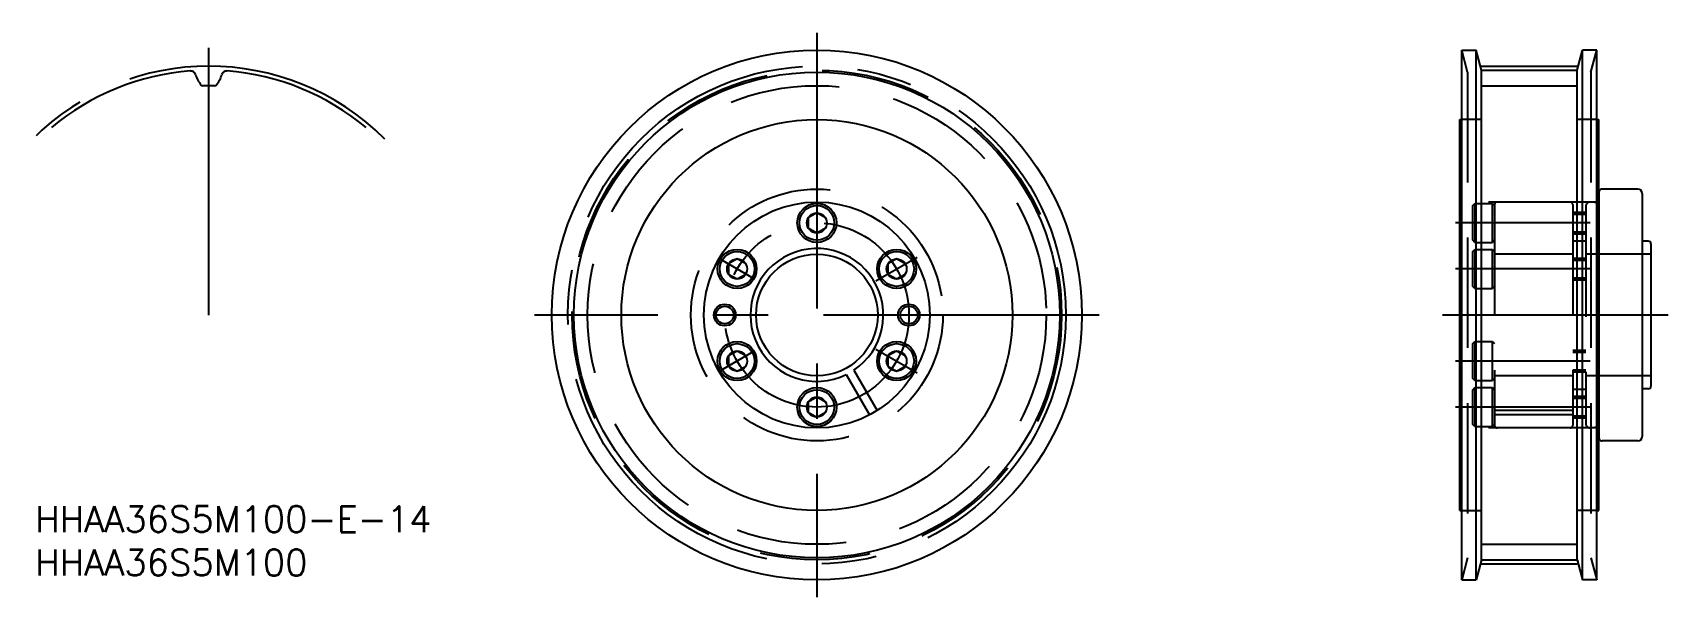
# Model space of a CAD drawing. Extents: x -90 to 98, y -32 to 32.
import ezdxf

# ---------------------------------------------------------------- set-up
doc = ezdxf.new("R2010")
doc.units = 0
doc.linetypes.add('CENTER', pattern=[50.8, 31.75, -6.35, 6.35, -6.35])
doc.linetypes.add('DASHED', pattern=[19.05, 12.7, -6.35])
doc.layers.get('0').update_dxf_attribs({"linetype": 'CONTINUOUS'})
doc.layers.add('CENTER', color=1, linetype='CENTER')
doc.styles.get("Standard").update_dxf_attribs({"font": 'txt.shx', "height": 3, "bigfont": 'bigfont.shx'})

# ---------------------------------------------------------------- blocks, each defined once
blk = doc.blocks.new('*U20')
at = {"color": 7, "linetype": 'CONTINUOUS'}
blk.add_text('HHAA36S5M100', height=3, dxfattribs=at).set_placement((-90, -30))
blk = doc.blocks.new('*U21')
at = {"color": 7, "linetype": 'CONTINUOUS'}
blk.add_text('HHAA36S5M100-E-14', height=3, dxfattribs=at).set_placement((-90, -25))

msp = doc.modelspace()

# ---------------------------------------------------------------- linework, layer by layer
at = {"color": 3, "linetype": 'DASHED'}
for p, q in [((74.9, 27.96), (74.22, 30.5)), ((89.1, 27.96), (89.78, 30.5)), ((74.9, 27.96), (74.9, -27.96)), ((76.5, 26.4), (87.5, 26.4)), ((89.1, 27.96), (89.1, -27.96)), ((76.5, 22.5), (74.22, 22.5)), ((89.78, 22.5), (87.5, 22.5)), ((90, 13), (74, 13)), ((75.5, 12.6), (75.75, 12.85)), ((75.5, 8.6), (75.5, 12.6)), ((75.75, 12.85), (77.75, 12.85)), ((75.75, 12.85), (75.75, 8.35)), ((77.75, 12.85), (78, 12.6)), ((77.75, 8.35), (77.75, 12.85)), ((78, 12.7), (78, -12.7)), ((87, 12.7), (87, -12.7)), ((87, 11.85), (88.5, 11.85)), ((87, 11.61), (88.5, 11.61)), ((88.5, 12.5), (88.5, -12.5)), ((89.39, 13), (89, 13)), ((89.69, 12.92), (89.39, 13)), ((87, 9.59), (88.5, 9.59)), ((75.75, 8.35), (75.5, 8.6)), ((75.5, 7.3), (75.75, 7.55)), ((75.75, 8.35), (77.75, 8.35)), ((75.75, 7.55), (77.75, 7.55)), ((75.75, 7.55), (75.75, 3.05)), ((78, 8.6), (77.75, 8.35)), ((77.75, 7.55), (78, 7.3)), ((77.75, 3.05), (77.75, 7.55)), ((87, 9.35), (88.5, 9.35)), ((87, 8.55), (88.5, 8.55)), ((75.5, 3.3), (75.5, 7.3)), ((87, 7), (78, 7)), ((87, 6.55), (88.5, 6.55)), ((87, 6.31), (88.5, 6.31)), ((96, 7), (88.5, 7)), ((87, 4.29), (88.5, 4.29)), ((87, 4.05), (88.5, 4.05)), ((75.75, 3.05), (75.5, 3.3)), ((75.75, 3.05), (77.75, 3.05)), ((78, 3.3), (77.75, 3.05)), ((75.5, -3.3), (75.75, -3.05)), ((75.5, -7.3), (75.5, -3.3)), ((75.75, -3.05), (77.75, -3.05)), ((75.75, -3.05), (75.75, -7.55)), ((77.75, -3.05), (78, -3.3)), ((77.75, -7.55), (77.75, -3.05)), ((87, -4.05), (88.5, -4.05)), ((87, -4.29), (88.5, -4.29)), ((75.75, -7.55), (75.5, -7.3)), ((78, -7.3), (77.75, -7.55)), ((87, -7), (78, -7)), ((87, -6.31), (88.5, -6.31)), ((87, -6.55), (88.5, -6.55)), ((96, -7), (88.5, -7)), ((75.5, -8.6), (75.75, -8.35)), ((75.5, -12.6), (75.5, -8.6)), ((75.75, -7.55), (77.75, -7.55)), ((75.75, -8.35), (77.75, -8.35)), ((75.75, -8.35), (75.75, -12.85)), ((77.75, -8.35), (78, -8.6)), ((77.75, -12.85), (77.75, -8.35)), ((87, -8.55), (88.5, -8.55)), ((87, -9.35), (88.5, -9.35)), ((87, -11), (78, -11)), ((87, -9.59), (88.5, -9.59)), ((90, -13), (74, -13)), ((75.75, -12.85), (75.5, -12.6)), ((75.75, -12.85), (77.75, -12.85)), ((78, -12.6), (77.75, -12.85)), ((87, -11.5), (78, -11.5)), ((87, -11.61), (88.5, -11.61)), ((87, -11.85), (88.5, -11.85)), ((89.39, -13), (89, -13)), ((89.69, -12.92), (89.39, -13)), ((74.22, -22.5), (76.5, -22.5)), ((89.78, -22.5), (87.5, -22.5)), ((74.9, -27.96), (74.22, -30.5)), ((76.5, -26.4), (87.5, -26.4)), ((89.1, -27.96), (89.78, -30.5))]:
    msp.add_line(p, q, dxfattribs=at)
at = {"color": 7, "linetype": 'CONTINUOUS'}
for p, q in [((74.22, 30.5), (75.88, 30.5)), ((74.22, -30.5), (74.22, 30.5)), ((76.5, 28.17), (75.88, 30.5)), ((75.88, -30.5), (75.88, 30.5)), ((87.5, 28.17), (88.12, 30.5)), ((89.78, 30.5), (88.12, 30.5)), ((88.12, -30.5), (88.12, 30.5)), ((89.78, -30.5), (89.78, 30.5)), ((76.5, -28.17), (76.5, 28.17)), ((76.5, 28.17), (87.5, 28.17)), ((87.5, -28.17), (87.5, 28.17)), ((74, -22.5), (74, 22.5)), ((74, 22.5), (74.22, 22.5)), ((89.78, 22.5), (90, 22.5)), ((90, -22.5), (90, 22.5)), ((90, 14.1), (90, -14.1)), ((94.5, 14.5), (90.4, 14.5)), ((95, 14), (95, -14)), ((0, 11.75), (-1, 11.18)), ((1, 11.18), (0, 11.75)), ((-1, 11.18), (-1, 10.02)), ((-1, 10.02), (0, 9.45)), ((0, 9.45), (1, 10.02)), ((95.7, 8.5), (95, 8.5)), ((96, 8.2), (96, -8.2)), ((-9.18, 6.45), (-10.18, 5.88)), ((-10.18, 5.88), (-10.18, 4.72)), ((-8.18, 5.88), (-9.18, 6.45)), ((9.18, 6.45), (8.18, 5.88)), ((8.18, 5.88), (8.18, 4.72)), ((10.18, 5.88), (9.18, 6.45)), ((-10.18, 4.72), (-9.18, 4.15)), ((-9.18, 4.15), (-8.18, 4.72)), ((8.18, 4.72), (9.18, 4.15)), ((9.18, 4.15), (10.18, 4.72)), ((-9.18, -4.15), (-10.18, -4.72)), ((-10.18, -4.72), (-10.18, -5.88)), ((-8.18, -4.72), (-9.18, -4.15)), ((9.18, -4.15), (8.18, -4.72)), ((8.18, -4.72), (8.18, -5.88)), ((10.18, -4.72), (9.18, -4.15)), ((-10.18, -5.88), (-9.18, -6.45)), ((-9.18, -6.45), (-8.18, -5.88)), ((3.38, -6.86), (6.06, -11.5)), ((4.25, -6.36), (6.93, -11)), ((8.18, -5.88), (9.18, -6.45)), ((9.18, -6.45), (10.18, -5.88)), ((95.7, -8.5), (95, -8.5)), ((0, -9.45), (-1, -10.02)), ((-1, -10.02), (-1, -11.18)), ((-1, -11.18), (0, -11.75)), ((1, -10.02), (0, -9.45)), ((0, -11.75), (1, -11.18)), ((94.5, -14.5), (90.4, -14.5)), ((74, -22.5), (74.22, -22.5)), ((89.78, -22.5), (90, -22.5)), ((76.5, -28.17), (75.88, -30.5)), ((76.5, -28.17), (87.5, -28.17)), ((87.5, -28.17), (88.12, -30.5)), ((74.22, -30.5), (75.88, -30.5)), ((89.78, -30.5), (88.12, -30.5))]:
    msp.add_line(p, q, dxfattribs=at)
for centre, radius in [((0, 0), 30.5), ((0, 0), 27.96), ((0, 0), 22.5), ((0, 0), 13), ((0, 10.6), 2.25), ((0, 10.6), 2), ((0, 10.6), 1.15), ((-9.18, 5.3), 2.25), ((9.18, 5.3), 2.25), ((-9.18, 5.3), 2), ((-9.18, 5.3), 1.15), ((0, 0), 7), ((9.18, 5.3), 2), ((9.18, 5.3), 1.15), ((-10.6, 0), 1.01), ((10.6, 0), 1.01), ((-9.18, -5.3), 2.25), ((-9.18, -5.3), 2), ((9.18, -5.3), 2.25), ((9.18, -5.3), 2), ((-9.18, -5.3), 1.15), ((9.18, -5.3), 1.15), ((0, -10.6), 2.25), ((0, -10.6), 2), ((0, -10.6), 1.15)]:
    msp.add_circle(centre, radius, dxfattribs=at)
at = {"color": 3, "linetype": 'DASHED'}
for radius in [28.17, 26.4, 14.5]:
    msp.add_circle((0, 0), radius, dxfattribs=at)
at = {"color": 3, "linetype": 'CONTINUOUS'}
for centre in [(-10.6, 0), (10.6, 0)]:
    msp.add_circle(centre, 1.25, dxfattribs=at)
at = {"color": 7, "linetype": 'CONTINUOUS'}
for centre, radius, start, end in [((-70, 0), 28.17, 94.2568, 130), ((-72.05, 27.54), 0.55, 16.0898, 94.2568), ((-68.38, 28.6), 3.27, 196.0898, 220.4477), ((-70.68, 26.64), 0.25, 220.4477, 271.4557), ((-70, 0), 26.4, 90, 91.4557), ((-70, 0), 26.4, 88.5443, 90), ((-69.32, 26.64), 0.25, 268.5443, 319.5523), ((-71.62, 28.6), 3.27, 319.5523, 343.9102), ((-67.95, 27.54), 0.55, 85.7432, 163.9102), ((-70, 0), 28.17, 50, 85.7432), ((90.4, 14.1), 0.4, 90, 180), ((94.5, 14), 0.5, 0, 90), ((0, 0), 7.65, 303.7475, 296.2525), ((95.7, 8.2), 0.3, 0, 90), ((95.7, -8.2), 0.3, 270, 0), ((90.4, -14.1), 0.4, 180, 270), ((94.5, -14), 0.5, 270, 0)]:
    msp.add_arc(centre, radius, start, end, dxfattribs=at)
at = {"color": 3, "linetype": 'DASHED'}
for centre, radius, start, end in [((78.3, 12.7), 0.3, 90, 180), ((86.7, 12.7), 0.3, 0, 90), ((89, 12.5), 0.5, 90, 180), ((89.77, 13.23), 0.32, 255, 315.7191), ((78.3, -12.7), 0.3, 180, 270), ((86.7, -12.7), 0.3, 270, 0), ((89, -12.5), 0.5, 180, 270), ((89.77, -13.23), 0.32, 44.2809, 105)]:
    msp.add_arc(centre, radius, start, end, dxfattribs=at)
at = {"layer": 'CENTER', "color": 1, "linetype": 'CENTER'}
for p, q in [((0, 32.5), (0, -32.5)), ((-70, 0), (-70, 30.74)), ((76.5, 28.65), (87.5, 28.65)), ((89, 10.6), (73.5, 10.6)), ((-7.23, 4.18), (-11.13, 6.43)), ((6.8, 3.92), (11.56, 6.67)), ((89, 5.3), (73.5, 5.3)), ((32.5, 0), (-32.5, 0)), ((98, 0), (72, 0)), ((-7.23, -4.17), (-11.13, -6.42)), ((6.8, -3.92), (11.56, -6.67)), ((89, -5.3), (73.5, -5.3)), ((89, -10.6), (73.5, -10.6)), ((76.5, -28.65), (87.5, -28.65))]:
    msp.add_line(p, q, dxfattribs=at)
for radius in [28.65, 10.6]:
    msp.add_circle((0, 0), radius, dxfattribs=at)
msp.add_arc((-70, 0), 28.65, 45, 135, dxfattribs=at)

# ---------------------------------------------------------------- block references
at = {"color": 7, "linetype": 'CONTINUOUS'}
for name in ['*U21', '*U20']:
    msp.add_blockref(name, (0, 0), dxfattribs=at)

doc.saveas('drawing.dxf')
